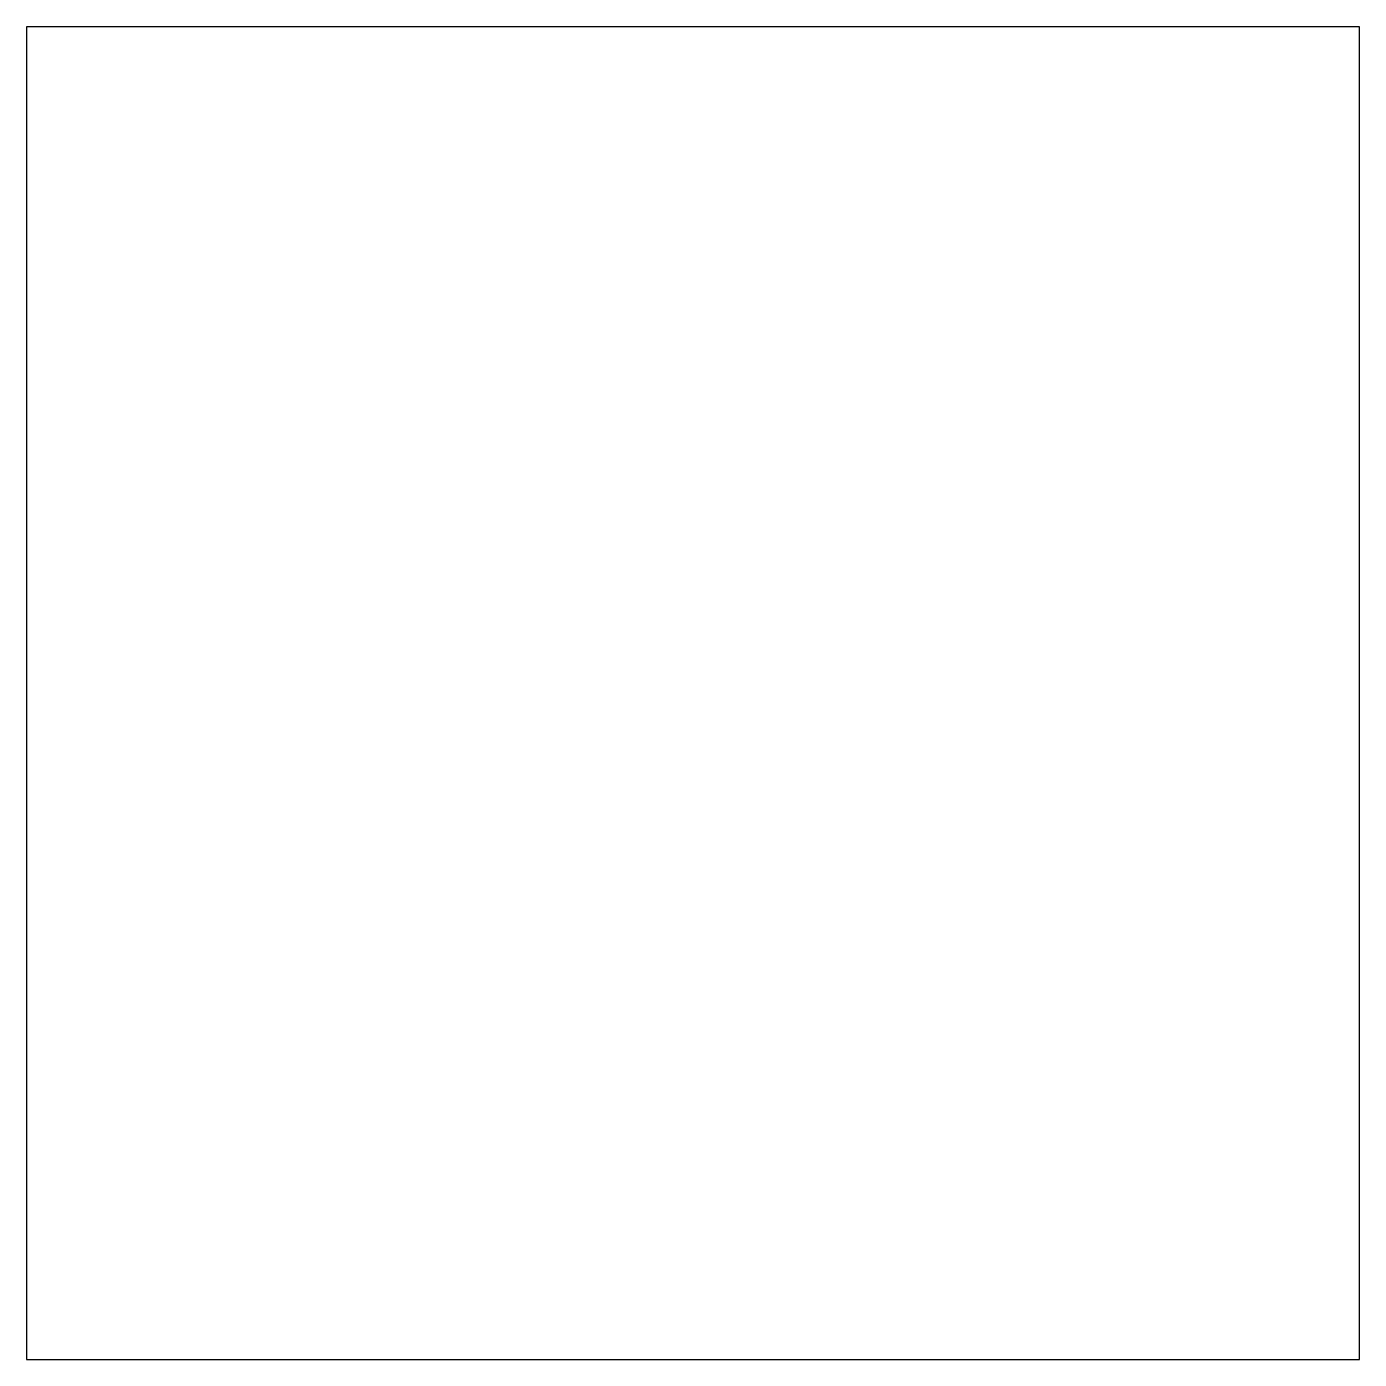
# Model space of a CAD drawing. Header units: metres. Extents: x -10.8 to -5.8, y 19.53 to 24.53.
import ezdxf

# ---------------------------------------------------------------- set-up
doc = ezdxf.new("R2010")
doc.units = ezdxf.units.M

msp = doc.modelspace()

# ---------------------------------------------------------------- linework, layer by layer
msp.add_lwpolyline([(-10.7978, 19.5324), (-5.7978, 19.5324), (-5.7978, 24.5324), (-10.7978, 24.5324), (-10.7978, 19.5324)])

doc.saveas('drawing.dxf')
